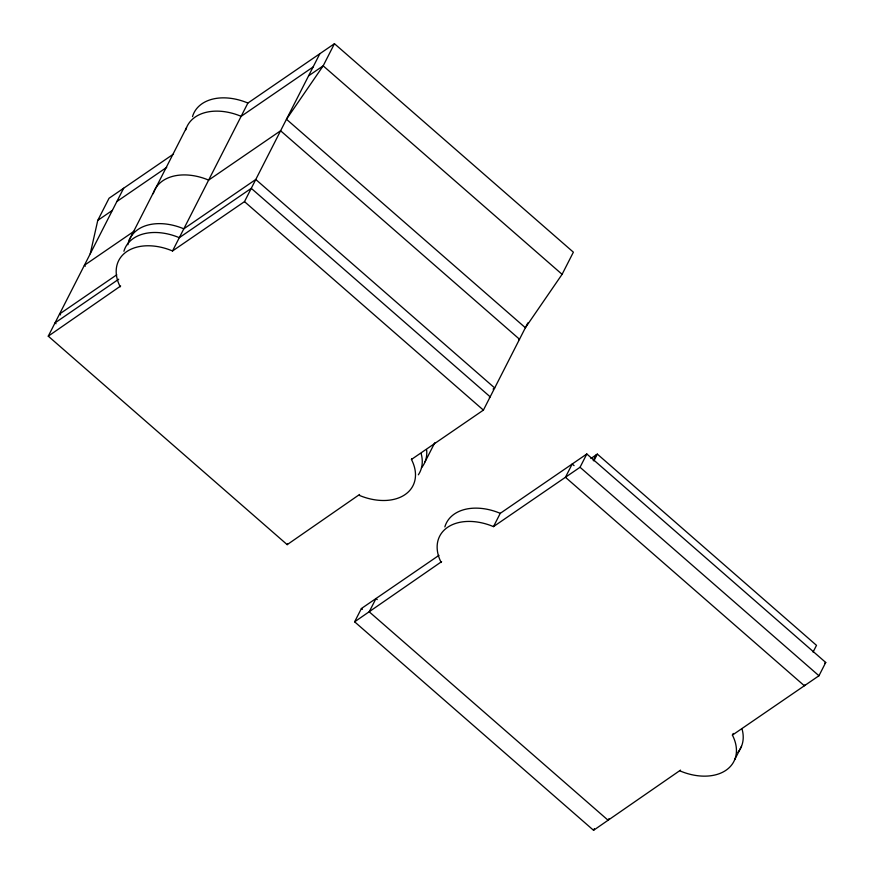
<?xml version="1.0" encoding="UTF-8"?>
<svg xmlns="http://www.w3.org/2000/svg" width="874" height="874" viewBox="0 0 874 874"><rect width="100%" height="100%" fill="white"/><g stroke="black" fill="none" stroke-linecap="round" stroke-linejoin="round"><path stroke-width="1.31" d="M90.24 253.788L97.768 220.39L109.053 198.245L173.489 154.064M359.575 494.476L287.185 544.644L48.267 336.162L123.649 188.238M129.188 240.164L186.512 127.659M48.267 336.162L120.656 285.995M120.23 286.825A48.78 33.146 27 0 1 126.632 251.668A48.78 33.146 27 0 1 172.528 250.969L247.899 103.045L334.458 43.7L573.377 252.182L562.091 274.327L525.383 327.739L286.464 119.257L323.172 65.845L334.458 43.7M172.528 250.969L244.491 201.632L319.862 53.707M287.185 544.644L287.612 543.814M359.148 495.307A48.78 33.146 27 0 0 405.044 494.608A48.78 33.146 27 0 0 411.446 459.451L411.873 458.621M425.059 461.833L434.739 442.812M680.529 770.125L593.555 830.3L354.626 621.818L361.399 608.533L438.966 555.351M411.446 459.451L483.409 410.114L527.841 322.91M354.626 621.818L441.61 561.643M441.184 562.474A48.78 33.146 27 0 1 447.586 527.317A48.78 33.146 27 0 1 493.482 526.618L500.256 513.333L586.815 453.988L825.733 662.47L818.96 675.755L732.401 735.1A48.78 33.146 27 0 1 725.999 770.256A48.78 33.146 27 0 1 680.103 770.955M493.482 526.618L580.041 467.273L586.815 453.988M593.238 460.565L596.112 454.928M593.883 460.86L597.324 454.098L816.502 645.351L813.049 652.113M593.555 830.3L594.396 828.639M608.992 818.632L608.14 820.293L369.221 611.811L375.995 598.526L377.229 599.597M732.401 735.1L733.253 733.439M734.728 759.626L741.491 746.341M804.79 684.932L804.364 685.762L565.445 477.28L572.219 463.996L574.065 465.613M116.876 201.523L166.715 167.349M313.089 66.992L241.137 116.329A48.78 33.146 27 0 0 185.736 129.898M97.768 220.39L112.364 210.383M308.577 75.852L323.172 65.845L562.091 274.327M134.225 231.129L84.374 265.303L85.368 266.155M116.766 274.797L59.552 314.017L60.546 314.88M118.711 279.221L55.04 322.877L56.034 323.741M518.708 339.811L519.517 339.254L280.598 130.772L208.635 180.11A48.78 33.146 27 0 0 153.245 193.678M493.067 389.083L494.695 387.969L255.776 179.487L183.813 228.824A48.78 33.146 27 0 0 127.877 244.731M489.364 397.386L490.183 396.829L251.264 188.347L179.301 237.684A48.78 33.146 27 0 0 123.911 251.253M590.9 458.5L597.324 454.098M824.816 663.093L825.733 662.47M580.041 467.273L818.96 675.755M244.491 201.632L483.409 410.114M361.399 608.533L362.393 609.396M421.159 453.639A48.78 33.146 27 0 1 418.351 474.801M426.632 449.859A48.78 33.146 27 0 1 421.476 467.798M192.509 116.613A48.78 33.146 27 0 1 247.899 103.045M444.855 526.902A48.78 33.146 27 0 1 500.256 513.333M742.113 729.287A48.78 33.146 27 0 1 737.918 752.306"/></g></svg>
